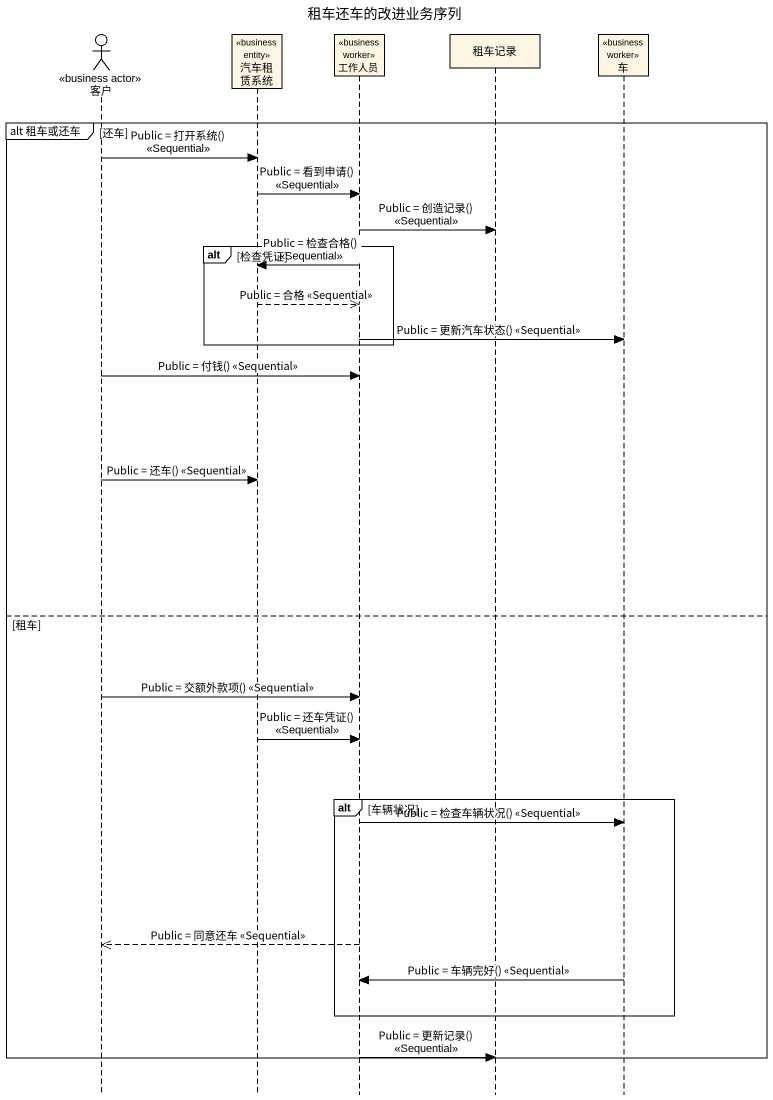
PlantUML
@startuml
title 租车还车的改进业务序列
hide footbox
actor 客户 <<business actor>>
participant 汽车租赁系统 <<business entity>>
participant 工作人员 <<business worker>>
participant 租车记录
participant 车 <<business worker>>

group alt 租车或还车 [还车]
  客户 -> 汽车租赁系统 : Public = 打开系统() <<Sequential>>
  汽车租赁系统 -> 工作人员 : Public = 看到申请() <<Sequential>>
  工作人员 -> 租车记录 : Public = 创造记录() <<Sequential>>
  alt 检查凭证
    工作人员 -> 汽车租赁系统 : Public = 检查合格() <<Sequential>>
    汽车租赁系统 -->> 工作人员 : Public = 合格 <<Sequential>>
    工作人员 -> 车 : Public = 更新汽车状态() <<Sequential>>
  end
  客户 -> 工作人员 : Public = 付钱() <<Sequential>>
  客户 -> 汽车租赁系统 : Public = 还车() <<Sequential>>
else 租车
  客户 -> 工作人员 : Public = 交额外款项() <<Sequential>>
  汽车租赁系统 -> 工作人员 : Public = 还车凭证() <<Sequential>>
  alt 车辆状况
    工作人员 -> 车 : Public = 检查车辆状况() <<Sequential>>
    工作人员 -->> 客户 : Public = 同意还车 <<Sequential>>
    车 -> 工作人员 : Public = 车辆完好() <<Sequential>>
  end
  工作人员 -> 租车记录 : Public = 更新记录() <<Sequential>>
end
@enduml
